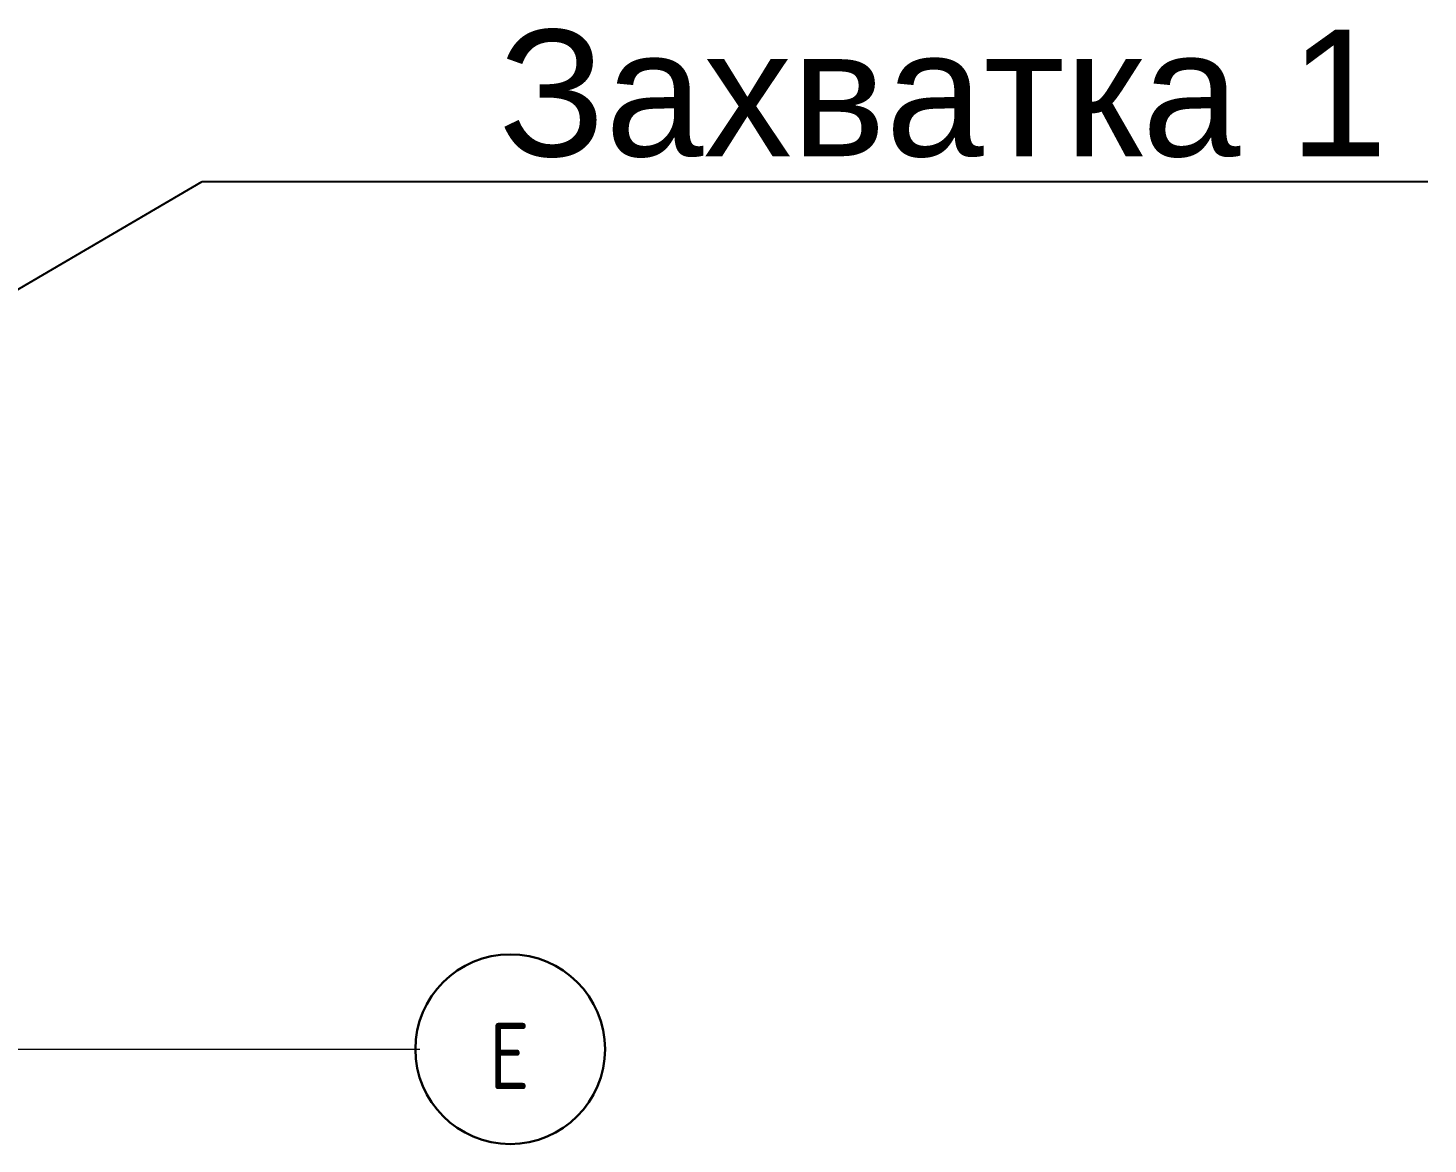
# Model space of a CAD drawing. Header units: millimetres. Extents: x 578 to 1029, y 98 to 264.
# Drawn here: x 926.9 to 937.98, y 164.25 to 173.08 of the extents above; entities that cross this region are included whole.
import ezdxf
from ezdxf import colors
from ezdxf.entities.mleader import LeaderData, LeaderLine
from ezdxf.math import Vec2, Vec3

# ---------------------------------------------------------------- set-up
doc = ezdxf.new("R2010")
doc.units = ezdxf.units.MM
doc.linetypes.add('Штрихпунктир 15 х 2 х 2 мм', pattern=[19, 15, -2, 0, -2])
doc.layers.add('Гидрошп', color=7, linetype='Continuous', lineweight=30)
doc.layers.add('Оси', color=7, linetype='Continuous', lineweight=18)
doc.styles.add('ISOCPEUR', font='isocpeur.ttf', dxfattribs={"width": 0.85, "height": 525})
doc.styles.get("Standard").update_dxf_attribs({"font": 'arial.ttf'})

# ---------------------------------------------------------------- blocks, each defined once
blk = doc.blocks.new('Ось сетки - Диаметр 10 мм-4594982-30_S_RC_Схема расположения ростверков_фрагмент')
at = {"layer": 'Оси'}
for start, end in [(360, 180), (180, 360)]:
    blk.add_arc((0, 0), 5, start, end, dxfattribs=at)

msp = doc.modelspace()

# ---------------------------------------------------------------- linework, layer by layer
at = {"layer": 'Гидрошп', "linetype": 'Штрихпунктир 15 х 2 х 2 мм', "lineweight": 13}
msp.add_line((885, 165), (930, 165), dxfattribs=at)
at = {"layer": 'Гидрошп'}
for start, end in [(90, 270), (90, 270), (270, 90), (270, 90)]:
    msp.add_arc((930.7159, 165), 0.75, start, end, dxfattribs=at)
at = {"layer": 'Оси', "linetype": 'Штрихпунктир 15 х 2 х 2 мм'}
msp.add_line((885, 165), (930, 165), dxfattribs=at)

# ---------------------------------------------------------------- block references
at = {"layer": 'Оси', "xscale": 0.1499999999999999, "yscale": 0.1499999999999999, "zscale": 0.1499999999999999, "rotation": 269.9999999999994}
msp.add_blockref('Ось сетки - Диаметр 10 мм-4594982-30_S_RC_Схема расположения ростверков_фрагмент', (930.7159, 165), dxfattribs=at)
msp.add_blockref('Ось сетки - Диаметр 10 мм-4594982-30_S_RC_Схема расположения ростверков_фрагмент', (930.7159, 165), dxfattribs=at)

# ---------------------------------------------------------------- texts
at = {"layer": 'Гидрошп', "lineweight": 13, "insert": (930.5465, 165.209), "char_height": 0.525, "width": 0.378196, "attachment_point": 1, "style": 'ISOCPEUR'}
msp.add_mtext('\\fISOCPEUR|b0|i0|c204|p34|;\\W.85;Е', dxfattribs=at)
msp.add_mtext('\\fISOCPEUR|b0|i0|c204|p34|;\\W.85;Е', dxfattribs=at)
at = {"layer": 'Оси', "insert": (930.5465, 165.209), "char_height": 0.525, "width": 0.378196, "attachment_point": 1, "style": 'ISOCPEUR'}
msp.add_mtext('\\fISOCPEUR|b0|i0|c204|p34|;\\W.85;Е', dxfattribs=at)
msp.add_mtext('\\fISOCPEUR|b0|i0|c204|p34|;\\W.85;Е', dxfattribs=at)

# ---------------------------------------------------------------- leaders
at = {"color": 7}
ml = msp.add_multileader_mtext('Standard', dxfattribs=at)
ml.set_content('Захватка 1', color=7)
ml.set_leader_properties()
ml.build(insert=Vec2(0, 0))
ml.multileader.update_dxf_attribs({"text_left_attachment_type": 6, "text_right_attachment_type": 6, "dogleg_length": 2, "arrow_head_size": 1})
ctx = ml.context
ctx.base_point, ctx.char_height, ctx.arrow_head_size, ctx.landing_gap_size, ctx.plane_origin = Vec3(930.2783, 171.864), 1, 1, 0.5, Vec3(912.0371, 152.8915)
ctx.left_attachment, ctx.right_attachment, ctx.text_align_type = 6, 6, 1
notes = []
notes.append((ctx, [(1, (1, 1, 0), (928.2783, 171.864), (1, 0), 2, [(0, [(921.9347, 168.1487)], 0, [])])]))
ctx.mtext.insert, ctx.mtext.alignment, ctx.mtext.flow_direction = Vec3(934.1392, 173.064), 2, 5
for ctx, leaders in notes:
    for number, flags, end, landing, length, lines in leaders:
        leader = LeaderData()
        leader.index, (leader.has_last_leader_line, leader.has_dogleg_vector, leader.attachment_direction) = number, flags
        leader.last_leader_point, leader.dogleg_vector, leader.dogleg_length = Vec3(end), Vec3(landing), length
        for number, points, colour, breaks in lines:
            line = LeaderLine()
            line.index, line.vertices, line.color, line.breaks = number, Vec3.list(points), colors.encode_raw_color(colour), breaks
            leader.lines.append(line)
        ctx.leaders.append(leader)

doc.saveas('drawing.dxf')
